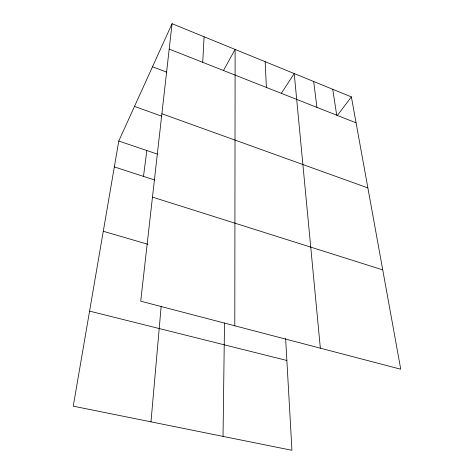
<?xml version="1.0" encoding="UTF-8"?>
<svg xmlns="http://www.w3.org/2000/svg" width="474" height="474" viewBox="0 0 474 474"><rect width="100%" height="100%" fill="white"/><g stroke="black" fill="none" stroke-linecap="round" stroke-linejoin="round"><path stroke-width="0.71" d="M234.796 325.792L235.122 49.432L223.651 70.17M223.029 436.388L224.516 323.001M202.706 62.313L204.11 36.776M150.981 421.848L161.154 306.423M172.062 23.7L140.713 301.174L400.749 369.216L351.376 96.88L172.062 23.7L118.778 141.027L73.251 406.165L291.954 450.3L285.615 338.418M143.486 176.387L146.822 150.519M281.532 93.017L294.23 73.559L320.353 348.177M337.589 115.146L351.376 96.88M89.574 311.116L286.865 360.477M103.285 231.276L147.882 244.276M152.468 197.107L382.743 269.878M114.335 166.907L154.542 179.978M118.778 141.027L157.309 154.074M134.498 106.413L161.658 116.16M161.889 113.76L367.883 187.929M152.51 66.757L166.795 72.214M169.194 49.095L356.081 122.825M332.73 89.272L336.718 115.182M313.681 81.498L316.922 107.379M265.144 61.685L266.4 87.441"/></g></svg>
